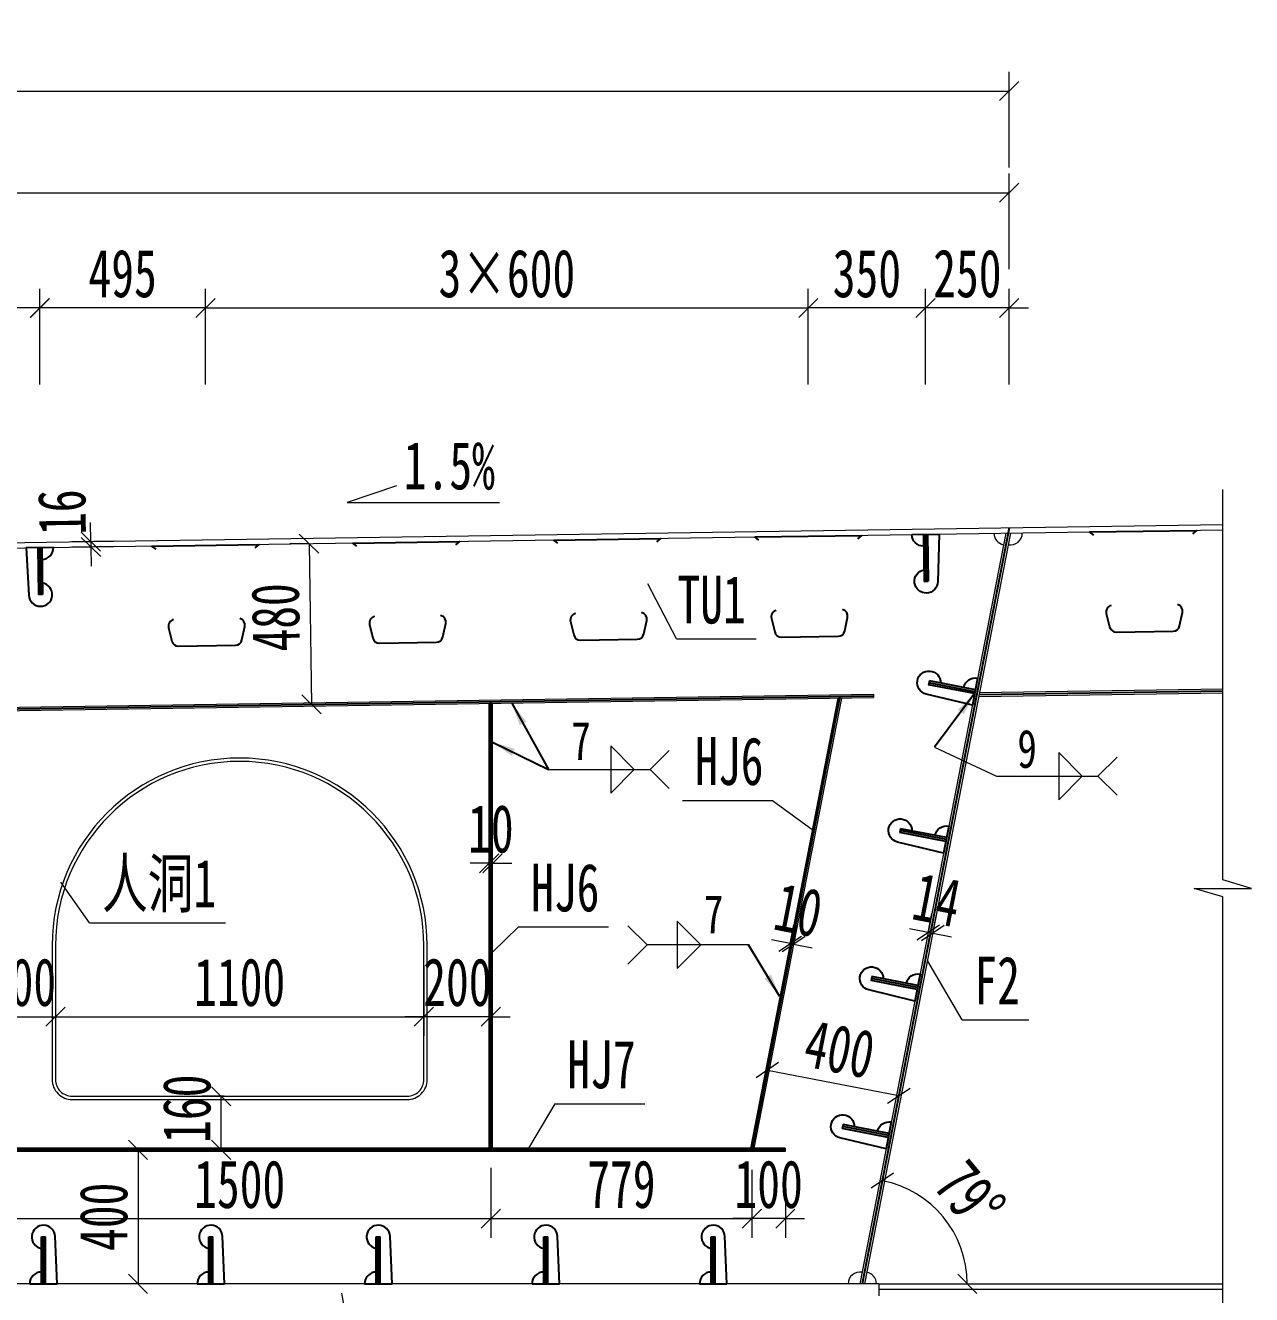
# Model space of a CAD drawing. Header units: millimetres. Extents: x -89049 to 410567, y -307459 to -100425.
# Drawn here: x 161013 to 164675, y -150716 to -146926 of the extents above; entities that cross this region are included whole.
import ezdxf
from ezdxf.enums import TextEntityAlignment as Align

# ---------------------------------------------------------------- set-up
doc = ezdxf.new("R2010")
doc.units = ezdxf.units.MM
doc.layers.get('Defpoints').update_dxf_attribs({"color": 8})
for name, color, linetype, lineweight in [('Dim', 4, 'Continuous', 15), ('文字', 7, 'Continuous', 15), ('细实线', 4, 'Continuous', 15), ('钢板粗线', 1, 'Continuous', 25), ('钢板细线', 6, 'Continuous', 15)]:
    doc.layers.add(name, color=color, linetype=linetype, lineweight=lineweight)
doc.layers.add('Text', color=4, linetype='Continuous')
doc.styles.add('111', font='', dxfattribs={"width": 0.7})
doc.styles.add('BM_Dim', font='', dxfattribs={"width": 0.85})
doc.styles.add('SMEDI', font='', dxfattribs={"width": 0.75})
doc.styles.get("Standard").update_dxf_attribs({"font": ''})
doc.styles.get('111').set_extended_font_data('仿宋_GB2312')
doc.styles.get('BM_Dim').set_extended_font_data('仿宋_GB2312')
doc.styles.get('SMEDI').set_extended_font_data('仿宋_GB2312')
doc.styles.get('Standard').set_extended_font_data('仿宋_GB2312')
doc.dimstyles.new('200', dxfattribs={"dimscale": 0, "dimtxt": 2.5, "dimasz": 1, "dimexe": 1, "dimexo": 1, "dimgap": 0.6, "dimtad": 1, "dimdec": 0, "dimdsep": 46, "dimtxsty": '111', "dimblk": 'OBLIQUE', "dimcen": 0, "dimclrd": 4, "dimclre": 4, "dimclrt": 4, "dimadec": 1, "dimazin": 2, "dimtfac": 1, "dimtdec": 0, "dimtix": 1, "dimtmove": 2, "dimatfit": 3, "dimfxl": 4, "dimfxlon": 1, "dimtolj": 1, "dimlwd": -1, "dimlwe": -1, "dimarcsym": 0})
doc.dimstyles.new('MSteel_1.0_1.0', dxfattribs={"dimtxt": 3, "dimasz": 1.2, "dimexe": 1, "dimexo": 1, "dimgap": 1, "dimtad": 3, "dimtoh": 1, "dimdec": 0, "dimzin": 0, "dimdsep": 46, "dimtxsty": 'Standard', "dimblk": 'ARCHTICK', "dimcen": 0.09, "dimclrd": 3, "dimclre": 3, "dimadec": 0, "dimazin": 0, "dimtfac": 1, "dimtdec": 4, "dimtofl": 0, "dimtmove": 0, "dimatfit": 3, "dimfxl": 1, "dimtolj": 1, "dimtzin": 0, "dimarcsym": 0})

# ---------------------------------------------------------------- blocks, each defined once
blk = doc.blocks.new('_Oblique')
at = {"color": 0, "linetype": 'ByBlock', "lineweight": -2}
blk.add_line((-0.5, -0.5), (0.5, 0.5), dxfattribs=at)
blk = doc.blocks.new('*D3516')
at = {"layer": 'Defpoints', "color": 0, "transparency": 16777216}
for p in [(163951.1, -147425.5), (153292.7, -148415.6), (163951.1, -148426.2)]:
    blk.add_point(p, dxfattribs=at)
at = {"layer": '细实线', "color": 4, "transparency": 16777216}
for p, q in [((153292.7, -147654.1), (153292.7, -147368.3)), ((163951.1, -147654.1), (163951.1, -147368.3)), ((153292.7, -147425.5), (163951.1, -147425.5))]:
    blk.add_line(p, q, dxfattribs=at)
at = {"layer": '细实线', "color": 4, "transparency": 16777216, "xscale": 57.14285714285715, "yscale": 57.14285714285715, "zscale": 57.14285714285715, "rotation": 180}
blk.add_blockref('_Oblique', (153292.7, -147425.5), dxfattribs=at)
at = {"layer": '细实线', "color": 4, "transparency": 16777216, "xscale": 57.14285714285715, "yscale": 57.14285714285715, "zscale": 57.14285714285715}
blk.add_blockref('_Oblique', (163951.1, -147425.5), dxfattribs=at)
at = {"layer": '细实线', "color": 4, "transparency": 16777216, "insert": (158621.9, -147323.2), "char_height": 142.86, "attachment_point": 5, "style": '111'}
blk.add_mtext('\\A1;10658', dxfattribs=at)
blk = doc.blocks.new('U型肋1')
at = {"layer": 'Defpoints'}
blk.add_line((-160, 0), (160, 0), dxfattribs=at)
at = {"layer": '钢板粗线', "color": 6}
for p, q in [((147.8, -9.7), (160, 0)), ((-147.8, -9.7), (-160, 0))]:
    blk.add_line(p, q, dxfattribs=at)
blk.add_lwpolyline([(-98.8, -220.5, 0.414266), (-113.8, -244.5), (-104.5, -284.5, 0.348876), (-85, -300), (85, -300, 0.348876), (104.5, -284.5), (113.8, -244.5, 0.414091), (98.8, -220.5, 0.414091)], format="xyb", dxfattribs=at)
blk = doc.blocks.new('12-140加劲 有过焊孔')
at = {"layer": 'Defpoints'}
blk.add_line((0, 0), (0, 140), dxfattribs=at)
at = {"layer": '钢板粗线', "color": 7}
for p, q in [((-6, 0), (-6, 140)), ((-6, 140), (6, 140)), ((6, 0), (6, 140)), ((41, 0), (35, 141.5)), ((-41, 0), (41, 0))]:
    blk.add_line(p, q, dxfattribs=at)
for centre, start, end in [((0, 140), 2.441, 260.1291), ((-6, 0), 90, 180)]:
    blk.add_arc(centre, 35, start, end, dxfattribs=at)
blk = doc.blocks.new('14-160加劲 有过焊孔')
at = {"layer": 'Defpoints'}
blk.add_line((38609.4, 31489.3), (38609.4, 31629.3), dxfattribs=at)
at = {"layer": '钢板粗线', "color": 7}
for p, q in [((38603.4, 31489.3), (38603.4, 31629.3)), ((38603.4, 31629.3), (38615.4, 31629.3)), ((38615.4, 31489.3), (38615.4, 31629.3)), ((38650.4, 31489.3), (38644.3, 31630.8)), ((38568.4, 31489.3), (38650.4, 31489.3))]:
    blk.add_line(p, q, dxfattribs=at)
for centre, start, end in [((38609.4, 31629.3), 2.441, 260.1291), ((38603.4, 31489.3), 90, 180)]:
    blk.add_arc(centre, 35, start, end, dxfattribs=at)
blk = doc.blocks.new('*D3533')
at = {"layer": 'Defpoints', "color": 0, "transparency": 16777216}
for p in [(163701.1, -147769.5), (163701.1, -148446), (163951.1, -148426.2)]:
    blk.add_point(p, dxfattribs=at)
at = {"layer": '细实线', "color": 4, "transparency": 16777216}
for p, q in [((163701.1, -147998.1), (163701.1, -147712.4)), ((163951.1, -147998.1), (163951.1, -147712.4)), ((163701.1, -147769.5), (163643.9, -147769.5)), ((163951.1, -147769.5), (163701.1, -147769.5)), ((163951.1, -147769.5), (164008.2, -147769.5))]:
    blk.add_line(p, q, dxfattribs=at)
at = {"layer": '细实线', "color": 4, "transparency": 16777216, "xscale": 57.14285714285715, "yscale": 57.14285714285715, "zscale": 57.14285714285715}
blk.add_blockref('_Oblique', (163701.1, -147769.5), dxfattribs=at)
at = {"layer": '细实线', "color": 4, "transparency": 16777216, "xscale": 57.14285714285715, "yscale": 57.14285714285715, "zscale": 57.14285714285715, "rotation": 180}
blk.add_blockref('_Oblique', (163951.1, -147769.5), dxfattribs=at)
at = {"layer": '细实线', "color": 4, "transparency": 16777216, "insert": (163826.1, -147667.3), "char_height": 142.86, "attachment_point": 5, "style": '111'}
blk.add_mtext('\\A1;250', dxfattribs=at)
blk = doc.blocks.new('*D3534')
at = {"layer": 'Defpoints', "color": 0, "transparency": 16777216}
for p in [(163351.1, -147769.5), (163351.1, -148451.2), (161551.2, -148478.2)]:
    blk.add_point(p, dxfattribs=at)
at = {"layer": '细实线', "color": 4, "transparency": 16777216}
for p, q in [((161551.2, -147998.1), (161551.2, -147712.4)), ((163351.1, -147998.1), (163351.1, -147712.4)), ((161551.2, -147769.5), (163351.1, -147769.5))]:
    blk.add_line(p, q, dxfattribs=at)
at = {"layer": '细实线', "color": 4, "transparency": 16777216, "xscale": 57.14285714285715, "yscale": 57.14285714285715, "zscale": 57.14285714285715, "rotation": 180}
blk.add_blockref('_Oblique', (161551.2, -147769.5), dxfattribs=at)
at = {"layer": '细实线', "color": 4, "transparency": 16777216, "xscale": 57.14285714285715, "yscale": 57.14285714285715, "zscale": 57.14285714285715}
blk.add_blockref('_Oblique', (163351.1, -147769.5), dxfattribs=at)
at = {"layer": '细实线', "color": 4, "transparency": 16777216, "insert": (162451.1, -147667.3), "char_height": 142.86, "attachment_point": 5, "style": '111'}
blk.add_mtext('\\A1;3×600', dxfattribs=at)
blk = doc.blocks.new('*D3535')
at = {"layer": 'Defpoints', "color": 0, "transparency": 16777216}
for p in [(163351.1, -147769.5), (163351.1, -148451.2), (163701.1, -148446)]:
    blk.add_point(p, dxfattribs=at)
at = {"layer": '细实线', "color": 4, "transparency": 16777216}
for p, q in [((163351.1, -147998.1), (163351.1, -147712.4)), ((163701.1, -147998.1), (163701.1, -147712.4)), ((163701.1, -147769.5), (163351.1, -147769.5))]:
    blk.add_line(p, q, dxfattribs=at)
at = {"layer": '细实线', "color": 4, "transparency": 16777216, "xscale": 57.14285714285715, "yscale": 57.14285714285715, "zscale": 57.14285714285715, "rotation": 180}
blk.add_blockref('_Oblique', (163351.1, -147769.5), dxfattribs=at)
at = {"layer": '细实线', "color": 4, "transparency": 16777216, "xscale": 57.14285714285715, "yscale": 57.14285714285715, "zscale": 57.14285714285715}
blk.add_blockref('_Oblique', (163701.1, -147769.5), dxfattribs=at)
at = {"layer": '细实线', "color": 4, "transparency": 16777216, "insert": (163526.1, -147667.3), "char_height": 142.86, "attachment_point": 5, "style": '111'}
blk.add_mtext('\\A1;350', dxfattribs=at)
blk = doc.blocks.new('*D3539')
at = {"layer": 'Defpoints', "color": 0, "transparency": 16777216}
for p in [(160903.2, -150283.7), (162403.2, -150280.7), (162403.2, -150489.2)]:
    blk.add_point(p, dxfattribs=at)
at = {"layer": '细实线', "color": 4, "transparency": 16777216}
for p, q in [((160903.2, -150340.9), (160903.2, -150546.3)), ((162403.2, -150337.9), (162403.2, -150546.3)), ((160903.2, -150489.2), (162403.2, -150489.2))]:
    blk.add_line(p, q, dxfattribs=at)
at = {"layer": '细实线', "color": 4, "transparency": 16777216, "xscale": 57.14285714285715, "yscale": 57.14285714285715, "zscale": 57.14285714285715, "rotation": 180}
blk.add_blockref('_Oblique', (160903.2, -150489.2), dxfattribs=at)
at = {"layer": '细实线', "color": 4, "transparency": 16777216, "xscale": 57.14285714285715, "yscale": 57.14285714285715, "zscale": 57.14285714285715}
blk.add_blockref('_Oblique', (162403.2, -150489.2), dxfattribs=at)
at = {"layer": '细实线', "color": 4, "transparency": 16777216, "insert": (161653.2, -150387), "char_height": 142.86, "attachment_point": 5, "style": '111'}
blk.add_mtext('\\A1;1500', dxfattribs=at)
blk = doc.blocks.new('*D3540')
at = {"layer": 'Defpoints', "color": 0, "transparency": 16777216}
for p in [(162403.2, -150280.7), (163182.5, -150286.7), (163182.5, -150489.2)]:
    blk.add_point(p, dxfattribs=at)
at = {"layer": '细实线', "color": 4, "transparency": 16777216}
for p, q in [((162403.2, -150337.9), (162403.2, -150546.3)), ((163182.5, -150343.9), (163182.5, -150546.3)), ((162403.2, -150489.2), (163182.5, -150489.2))]:
    blk.add_line(p, q, dxfattribs=at)
at = {"layer": '细实线', "color": 4, "transparency": 16777216, "xscale": 57.14285714285715, "yscale": 57.14285714285715, "zscale": 57.14285714285715, "rotation": 180}
blk.add_blockref('_Oblique', (162403.2, -150489.2), dxfattribs=at)
at = {"layer": '细实线', "color": 4, "transparency": 16777216, "xscale": 57.14285714285715, "yscale": 57.14285714285715, "zscale": 57.14285714285715}
blk.add_blockref('_Oblique', (163182.5, -150489.2), dxfattribs=at)
at = {"layer": '细实线', "color": 4, "transparency": 16777216, "insert": (162792.9, -150387), "char_height": 142.86, "attachment_point": 5, "style": '111'}
blk.add_mtext('\\A1;779', dxfattribs=at)
blk = doc.blocks.new('*D3541')
at = {"layer": 'Defpoints', "color": 0, "transparency": 16777216}
for p in [(161103.2, -149710.2), (162203.2, -149675.7), (162203.2, -149886.1)]:
    blk.add_point(p, dxfattribs=at)
at = {"layer": '细实线', "color": 4, "transparency": 16777216}
for p, q in [((162203.2, -149732.9), (162203.2, -149943.2)), ((161103.2, -149767.3), (161103.2, -149943.2)), ((161103.2, -149886.1), (162203.2, -149886.1))]:
    blk.add_line(p, q, dxfattribs=at)
at = {"layer": '细实线', "color": 4, "transparency": 16777216, "xscale": 57.14285714285715, "yscale": 57.14285714285715, "zscale": 57.14285714285715, "rotation": 180}
blk.add_blockref('_Oblique', (161103.2, -149886.1), dxfattribs=at)
at = {"layer": '细实线', "color": 4, "transparency": 16777216, "xscale": 57.14285714285715, "yscale": 57.14285714285715, "zscale": 57.14285714285715}
blk.add_blockref('_Oblique', (162203.2, -149886.1), dxfattribs=at)
at = {"layer": '细实线', "color": 4, "transparency": 16777216, "insert": (161653.2, -149783.8), "char_height": 142.86, "attachment_point": 5, "style": '111'}
blk.add_mtext('\\A1;1100', dxfattribs=at)
blk = doc.blocks.new('*D3542')
at = {"layer": 'Defpoints', "color": 0, "transparency": 16777216}
for p in [(161103.2, -149710.2), (160903.2, -149768.6), (161103.2, -149886.1)]:
    blk.add_point(p, dxfattribs=at)
at = {"layer": '细实线', "color": 4, "transparency": 16777216}
for p, q in [((161103.2, -149767.3), (161103.2, -149943.2)), ((160903.2, -149825.7), (160903.2, -149943.2)), ((160903.2, -149886.1), (160846.1, -149886.1)), ((160903.2, -149886.1), (161103.2, -149886.1)), ((161103.2, -149886.1), (161160.4, -149886.1))]:
    blk.add_line(p, q, dxfattribs=at)
at = {"layer": '细实线', "color": 4, "transparency": 16777216, "xscale": 57.14285714285715, "yscale": 57.14285714285715, "zscale": 57.14285714285715}
blk.add_blockref('_Oblique', (160903.2, -149886.1), dxfattribs=at)
at = {"layer": '细实线', "color": 4, "transparency": 16777216, "xscale": 57.14285714285715, "yscale": 57.14285714285715, "zscale": 57.14285714285715, "rotation": 180}
blk.add_blockref('_Oblique', (161103.2, -149886.1), dxfattribs=at)
at = {"layer": '细实线', "color": 4, "transparency": 16777216, "insert": (161003.2, -149783.8), "char_height": 142.86, "attachment_point": 5, "style": '111'}
blk.add_mtext('\\A1;200', dxfattribs=at)
blk = doc.blocks.new('*D3543')
at = {"layer": 'Defpoints', "color": 0, "transparency": 16777216}
for p in [(163512.2, -150683.7), (163562.2, -150683.7), (163512.2, -151116.1)]:
    blk.add_point(p, dxfattribs=at)
at = {"layer": '细实线', "color": 4, "transparency": 16777216}
for p, q in [((163512.2, -150887.5), (163512.2, -151173.2)), ((163562.2, -150887.5), (163562.2, -151173.2)), ((163512.2, -151116.1), (163455.1, -151116.1)), ((163562.2, -151116.1), (163512.2, -151116.1)), ((163562.2, -151116.1), (163619.4, -151116.1))]:
    blk.add_line(p, q, dxfattribs=at)
at = {"layer": '细实线', "color": 4, "transparency": 16777216, "xscale": 57.14285714285715, "yscale": 57.14285714285715, "zscale": 57.14285714285715}
blk.add_blockref('_Oblique', (163512.2, -151116.1), dxfattribs=at)
at = {"layer": '细实线', "color": 4, "transparency": 16777216, "xscale": 57.14285714285715, "yscale": 57.14285714285715, "zscale": 57.14285714285715, "rotation": 180}
blk.add_blockref('_Oblique', (163562.2, -151116.1), dxfattribs=at)
at = {"layer": '细实线', "color": 4, "transparency": 16777216, "insert": (163642.7, -151013.8), "char_height": 142.86, "attachment_point": 5, "style": '111'}
blk.add_mtext('\\A1;50', dxfattribs=at)
blk = doc.blocks.new('*D3544')
at = {"layer": 'Defpoints', "color": 0, "transparency": 16777216}
for p in [(161381.2, -150283.7), (161349.7, -150683.7), (161381.2, -150683.7)]:
    blk.add_point(p, dxfattribs=at)
at = {"layer": '细实线', "color": 4, "transparency": 16777216}
for p, q in [((161349.7, -150283.7), (161292.5, -150283.7)), ((161349.7, -150283.7), (161349.7, -150683.7)), ((161349.7, -150683.7), (161292.5, -150683.7))]:
    blk.add_line(p, q, dxfattribs=at)
at = {"layer": '细实线', "color": 4, "transparency": 16777216, "xscale": 57.14285714285715, "yscale": 57.14285714285715, "zscale": 57.14285714285715}
for p, rotation in [((161349.7, -150283.7), 90), ((161349.7, -150683.7), 270)]:
    blk.add_blockref('_Oblique', p, dxfattribs=dict(at, rotation=rotation))
at = {"layer": '细实线', "color": 4, "transparency": 16777216, "insert": (161247.4, -150483.7), "char_height": 142.86, "attachment_point": 5, "rotation": 90, "style": '111'}
blk.add_mtext('\\A1;400', dxfattribs=at)
blk = doc.blocks.new('*D3545')
at = {"layer": 'Defpoints', "color": 0, "transparency": 16777216}
for p in [(163703.4, -149663.8), (163717.1, -149666.4), (163722.9, -149636.8)]:
    blk.add_point(p, dxfattribs=at)
at = {"layer": '细实线', "color": 4, "transparency": 16777216}
for p, q in [((163709.1, -149634.2), (163720, -149578.1)), ((163722.9, -149636.8), (163733.8, -149580.7)), ((163709.1, -149634.2), (163653, -149623.3)), ((163709.1, -149634.2), (163722.9, -149636.8)), ((163722.9, -149636.8), (163779, -149647.7))]:
    blk.add_line(p, q, dxfattribs=at)
at = {"layer": '细实线', "color": 4, "transparency": 16777216, "xscale": 57.14285714285715, "yscale": 57.14285714285715, "zscale": 57.14285714285715}
for p, rotation in [((163709.1, -149634.2), 349.0000000000151), ((163722.9, -149636.8), 169.000000000015)]:
    blk.add_blockref('_Oblique', p, dxfattribs=dict(at, rotation=rotation))
at = {"layer": '细实线', "color": 4, "transparency": 16777216, "insert": (163735.2, -149536.6), "char_height": 142.86, "attachment_point": 5, "rotation": 349, "style": '111'}
blk.add_mtext('\\A1;14', dxfattribs=at)
blk = doc.blocks.new('*D3546')
at = {"layer": 'Defpoints', "color": 0, "transparency": 16777216}
for p in [(163182.5, -150286.6), (163282.6, -150286.7), (163182.5, -150489.2)]:
    blk.add_point(p, dxfattribs=at)
at = {"layer": '细实线', "color": 4, "transparency": 16777216}
for p, q in [((163182.5, -150343.7), (163182.5, -150546.3)), ((163282.6, -150343.9), (163282.6, -150546.3)), ((163182.5, -150489.2), (163125.4, -150489.2)), ((163282.6, -150489.2), (163182.5, -150489.2)), ((163282.6, -150489.2), (163339.8, -150489.2))]:
    blk.add_line(p, q, dxfattribs=at)
at = {"layer": '细实线', "color": 4, "transparency": 16777216, "xscale": 57.14285714285715, "yscale": 57.14285714285715, "zscale": 57.14285714285715}
blk.add_blockref('_Oblique', (163182.5, -150489.2), dxfattribs=at)
at = {"layer": '细实线', "color": 4, "transparency": 16777216, "xscale": 57.14285714285715, "yscale": 57.14285714285715, "zscale": 57.14285714285715, "rotation": 180}
blk.add_blockref('_Oblique', (163282.6, -150489.2), dxfattribs=at)
at = {"layer": '细实线', "color": 4, "transparency": 16777216, "insert": (163232.6, -150387), "char_height": 142.86, "attachment_point": 5, "style": '111'}
blk.add_mtext('\\A1;100', dxfattribs=at)
blk = doc.blocks.new('*D3547')
at = {"layer": 'Defpoints', "color": 0, "transparency": 16777216}
for p in [(162408.2, -149427.9), (162398.2, -149482.7), (162408.2, -149482.7)]:
    blk.add_point(p, dxfattribs=at)
at = {"layer": '细实线', "color": 4, "transparency": 16777216}
for p, q in [((162398.2, -149427.9), (162398.2, -149370.8)), ((162408.2, -149427.9), (162408.2, -149370.8)), ((162398.2, -149427.9), (162341.1, -149427.9)), ((162398.2, -149427.9), (162408.2, -149427.9)), ((162408.2, -149427.9), (162465.4, -149427.9))]:
    blk.add_line(p, q, dxfattribs=at)
at = {"layer": '细实线', "color": 4, "transparency": 16777216, "xscale": 57.14285714285715, "yscale": 57.14285714285715, "zscale": 57.14285714285715}
blk.add_blockref('_Oblique', (162398.2, -149427.9), dxfattribs=at)
at = {"layer": '细实线', "color": 4, "transparency": 16777216, "xscale": 57.14285714285715, "yscale": 57.14285714285715, "zscale": 57.14285714285715, "rotation": 180}
blk.add_blockref('_Oblique', (162408.2, -149427.9), dxfattribs=at)
at = {"layer": '细实线', "color": 4, "transparency": 16777216, "insert": (162403.2, -149325.7), "char_height": 142.86, "attachment_point": 5, "style": '111'}
blk.add_mtext('\\A1;10', dxfattribs=at)
blk = doc.blocks.new('*D3548')
at = {"layer": 'Defpoints', "color": 0, "transparency": 16777216}
for p in [(163307, -149669.7), (163291.8, -149695.2), (163301.6, -149697.1)]:
    blk.add_point(p, dxfattribs=at)
at = {"layer": '细实线', "color": 4, "transparency": 16777216}
for p, q in [((163297.1, -149667.8), (163308, -149611.7)), ((163307, -149669.7), (163317.9, -149613.6)), ((163297.1, -149667.8), (163241, -149656.9)), ((163297.1, -149667.8), (163307, -149669.7)), ((163307, -149669.7), (163363, -149680.6))]:
    blk.add_line(p, q, dxfattribs=at)
at = {"layer": '细实线', "color": 4, "transparency": 16777216, "xscale": 57.14285714285715, "yscale": 57.14285714285715, "zscale": 57.14285714285715}
for p, rotation in [((163297.1, -149667.8), 349.0000000000052), ((163307, -149669.7), 169.0000000000052)]:
    blk.add_blockref('_Oblique', p, dxfattribs=dict(at, rotation=rotation))
at = {"layer": '细实线', "color": 4, "transparency": 16777216, "insert": (163321.6, -149568.4), "char_height": 142.86, "attachment_point": 5, "rotation": 349, "style": '111'}
blk.add_mtext('\\A1;10', dxfattribs=at)
blk = doc.blocks.new('*D3550')
at = {"layer": 'Defpoints', "color": 0, "transparency": 16777216}
for p in [(162203.2, -149710.2), (162403.2, -149768.6), (162203.2, -149886.1)]:
    blk.add_point(p, dxfattribs=at)
at = {"layer": '细实线', "color": 4, "transparency": 16777216}
for p, q in [((162203.2, -149767.3), (162203.2, -149943.2)), ((162403.2, -149825.7), (162403.2, -149943.2)), ((162203.2, -149886.1), (162146.1, -149886.1)), ((162403.2, -149886.1), (162203.2, -149886.1)), ((162403.2, -149886.1), (162460.4, -149886.1))]:
    blk.add_line(p, q, dxfattribs=at)
at = {"layer": '细实线', "color": 4, "transparency": 16777216, "xscale": 57.14285714285715, "yscale": 57.14285714285715, "zscale": 57.14285714285715}
blk.add_blockref('_Oblique', (162203.2, -149886.1), dxfattribs=at)
at = {"layer": '细实线', "color": 4, "transparency": 16777216, "xscale": 57.14285714285715, "yscale": 57.14285714285715, "zscale": 57.14285714285715, "rotation": 180}
blk.add_blockref('_Oblique', (162403.2, -149886.1), dxfattribs=at)
at = {"layer": '细实线', "color": 4, "transparency": 16777216, "insert": (162303.2, -149783.8), "char_height": 142.86, "attachment_point": 5, "style": '111'}
blk.add_mtext('\\A1;200', dxfattribs=at)
blk = doc.blocks.new('角焊缝2')
at = {"layer": 'Dim'}
blk.add_line((-3138.009, 370.223), (-3132.704, 370.223), dxfattribs=at)
blk.add_lwpolyline([(-3134.754, 371.455), (-3134.754, 368.992), (-3133.523, 370.223)], close=True, dxfattribs=at)
blk.add_lwpolyline([(-3131.704, 369.223), (-3132.704, 370.223), (-3131.704, 371.223)], dxfattribs=at)
blk = doc.blocks.new('_ArchTick')
at = {"color": 0, "linetype": 'ByBlock', "const_width": 0.15}
blk.add_lwpolyline([(-0.5, -0.5), (0.5, 0.5)], dxfattribs=at)
blk = doc.blocks.new('角焊缝1')
at = {"layer": 'Dim'}
blk.add_line((-3101.175, 370.223), (-3106.48, 370.223), dxfattribs=at)
blk.add_lwpolyline([(-3104.907, 371.455), (-3104.907, 368.992), (-3103.675, 370.223)], close=True, dxfattribs=at)
blk.add_lwpolyline([(-3107.48, 369.223), (-3106.48, 370.223), (-3107.48, 371.223)], dxfattribs=at)
blk = doc.blocks.new('*D3551')
at = {"layer": 'Defpoints', "color": 0, "transparency": 16777216}
for p in [(161877.3, -148473.3), (161867.5, -148953.5), (161884.5, -148953.3)]:
    blk.add_point(p, dxfattribs=at)
at = {"layer": '细实线', "color": 4, "transparency": 16777216}
for p, q in [((161860.3, -148473.6), (161803.1, -148474.4)), ((161860.3, -148473.6), (161867.5, -148953.5)), ((161867.5, -148953.5), (161810.3, -148954.4))]:
    blk.add_line(p, q, dxfattribs=at)
at = {"layer": '细实线', "color": 4, "transparency": 16777216, "xscale": 57.14285714285715, "yscale": 57.14285714285715, "zscale": 57.14285714285715}
for p, rotation in [((161860.3, -148473.6), 90.85937224365449), ((161867.5, -148953.5), 270.8593722436545)]:
    blk.add_blockref('_Oblique', p, dxfattribs=dict(at, rotation=rotation))
at = {"layer": '细实线', "color": 4, "transparency": 16777216, "insert": (161760.9, -148693.9), "char_height": 142.86, "attachment_point": 5, "rotation": 90.8594, "style": '111'}
blk.add_mtext('\\A1;480', dxfattribs=at)
blk = doc.blocks.new('*D3552')
at = {"layer": 'Defpoints', "color": 0, "transparency": 16777216}
for p in [(163254.5, -149913.3), (163647.2, -149989.6), (163621.5, -150121.9)]:
    blk.add_point(p, dxfattribs=at)
at = {"layer": '细实线', "color": 4, "transparency": 16777216}
for p, q in [((163243.6, -149969.4), (163217.9, -150101.7)), ((163228.8, -150045.6), (163621.5, -150121.9)), ((163636.3, -150045.7), (163610.6, -150178))]:
    blk.add_line(p, q, dxfattribs=at)
at = {"layer": '细实线', "color": 4, "transparency": 16777216, "xscale": 57.14285714285715, "yscale": 57.14285714285715, "zscale": 57.14285714285715}
for p, rotation in [((163228.8, -150045.6), 169.000000000007), ((163621.5, -150121.9), 349.000000000007)]:
    blk.add_blockref('_Oblique', p, dxfattribs=dict(at, rotation=rotation))
at = {"layer": '细实线', "color": 4, "transparency": 16777216, "insert": (163444.6, -149983.4), "char_height": 142.86, "attachment_point": 5, "rotation": 349, "style": '111'}
blk.add_mtext('\\A1;400', dxfattribs=at)
blk = doc.blocks.new('*D3553')
at = {"layer": 'Defpoints', "color": 0, "transparency": 16777216}
for p in [(163067.2, -150683.7), (163512.2, -150683.7), (163067.2, -151116.1)]:
    blk.add_point(p, dxfattribs=at)
at = {"layer": '细实线', "color": 4, "transparency": 16777216}
for p, q in [((163067.2, -150887.5), (163067.2, -151173.2)), ((163512.2, -150887.5), (163512.2, -151173.2)), ((163512.2, -151116.1), (163067.2, -151116.1))]:
    blk.add_line(p, q, dxfattribs=at)
at = {"layer": '细实线', "color": 4, "transparency": 16777216, "xscale": 57.14285714285715, "yscale": 57.14285714285715, "zscale": 57.14285714285715, "rotation": 180}
blk.add_blockref('_Oblique', (163067.2, -151116.1), dxfattribs=at)
at = {"layer": '细实线', "color": 4, "transparency": 16777216, "xscale": 57.14285714285715, "yscale": 57.14285714285715, "zscale": 57.14285714285715}
blk.add_blockref('_Oblique', (163512.2, -151116.1), dxfattribs=at)
at = {"layer": '细实线', "color": 4, "transparency": 16777216, "insert": (163289.7, -151015.4), "char_height": 142.86, "attachment_point": 5, "style": '111'}
blk.add_mtext('\\A1;445', dxfattribs=at)
blk = doc.blocks.new('*D3554')
at = {"layer": 'Defpoints', "color": 0, "transparency": 16777216}
for p in [(160067.2, -150683.7), (163067.2, -150683.7), (160067.2, -151116.1)]:
    blk.add_point(p, dxfattribs=at)
at = {"layer": '细实线', "color": 4, "transparency": 16777216}
for p, q in [((160067.2, -150887.5), (160067.2, -151173.2)), ((163067.2, -150887.5), (163067.2, -151173.2)), ((163067.2, -151116.1), (160067.2, -151116.1))]:
    blk.add_line(p, q, dxfattribs=at)
at = {"layer": '细实线', "color": 4, "transparency": 16777216, "xscale": 57.14285714285715, "yscale": 57.14285714285715, "zscale": 57.14285714285715, "rotation": 180}
blk.add_blockref('_Oblique', (160067.2, -151116.1), dxfattribs=at)
at = {"layer": '细实线', "color": 4, "transparency": 16777216, "xscale": 57.14285714285715, "yscale": 57.14285714285715, "zscale": 57.14285714285715}
blk.add_blockref('_Oblique', (163067.2, -151116.1), dxfattribs=at)
at = {"layer": '细实线', "color": 4, "transparency": 16777216, "insert": (161567.2, -151013.8), "char_height": 142.86, "attachment_point": 5, "style": '111'}
blk.add_mtext('\\A1;6×500', dxfattribs=at)
blk = doc.blocks.new('*D3555')
at = {"layer": 'Defpoints', "color": 0, "transparency": 16777216}
for p in [(161056.2, -147769.5), (161056.2, -148485.6), (161551.2, -148478.2)]:
    blk.add_point(p, dxfattribs=at)
at = {"layer": '细实线', "color": 4, "transparency": 16777216}
for p, q in [((161056.2, -147998.1), (161056.2, -147712.4)), ((161551.2, -147998.1), (161551.2, -147712.4)), ((161551.2, -147769.5), (161056.2, -147769.5))]:
    blk.add_line(p, q, dxfattribs=at)
at = {"layer": '细实线', "color": 4, "transparency": 16777216, "xscale": 57.14285714285715, "yscale": 57.14285714285715, "zscale": 57.14285714285715, "rotation": 180}
blk.add_blockref('_Oblique', (161056.2, -147769.5), dxfattribs=at)
at = {"layer": '细实线', "color": 4, "transparency": 16777216, "xscale": 57.14285714285715, "yscale": 57.14285714285715, "zscale": 57.14285714285715}
blk.add_blockref('_Oblique', (161551.2, -147769.5), dxfattribs=at)
at = {"layer": '细实线', "color": 4, "transparency": 16777216, "insert": (161303.7, -147667.3), "char_height": 142.86, "attachment_point": 5, "style": '111'}
blk.add_mtext('\\A1;495', dxfattribs=at)
blk = doc.blocks.new('*D3556')
at = {"layer": 'Defpoints', "color": 0, "transparency": 16777216}
for p in [(160606.2, -147769.5), (160606.2, -148492.3), (161056.7, -148478.2)]:
    blk.add_point(p, dxfattribs=at)
at = {"layer": '细实线', "color": 4, "transparency": 16777216}
for p, q in [((160606.2, -147998.1), (160606.2, -147712.4)), ((161056.7, -147998.1), (161056.7, -147712.4)), ((161056.7, -147769.5), (160606.2, -147769.5))]:
    blk.add_line(p, q, dxfattribs=at)
at = {"layer": '细实线', "color": 4, "transparency": 16777216, "xscale": 57.14285714285715, "yscale": 57.14285714285715, "zscale": 57.14285714285715, "rotation": 180}
blk.add_blockref('_Oblique', (160606.2, -147769.5), dxfattribs=at)
at = {"layer": '细实线', "color": 4, "transparency": 16777216, "xscale": 57.14285714285715, "yscale": 57.14285714285715, "zscale": 57.14285714285715}
blk.add_blockref('_Oblique', (161056.7, -147769.5), dxfattribs=at)
at = {"layer": '细实线', "color": 4, "transparency": 16777216, "insert": (160831.5, -147667.3), "char_height": 142.86, "attachment_point": 5, "style": '111'}
blk.add_mtext('\\A1;450', dxfattribs=at)
blk = doc.blocks.new('*D3558')
at = {"layer": 'Defpoints', "color": 0, "transparency": 16777216}
for p in [(161209.2, -148483.3), (161340.3, -148465.4), (161340.6, -148481.4)]:
    blk.add_point(p, dxfattribs=at)
at = {"layer": '细实线', "color": 4, "transparency": 16777216}
for p, q in [((161209, -148467.3), (161208.1, -148410.2)), ((161283.2, -148466.2), (161151.9, -148468.2)), ((161283.4, -148482.2), (161152.1, -148484.2)), ((161209, -148467.3), (161209.2, -148483.3)), ((161209.2, -148483.3), (161210.1, -148540.5))]:
    blk.add_line(p, q, dxfattribs=at)
at = {"layer": '细实线', "color": 4, "transparency": 16777216, "xscale": 57.14285714285715, "yscale": 57.14285714285715, "zscale": 57.14285714285715}
for p, rotation in [((161209, -148467.3), 270.8593722436541), ((161209.2, -148483.3), 90.85937224365405)]:
    blk.add_blockref('_Oblique', p, dxfattribs=dict(at, rotation=rotation))
at = {"layer": '细实线', "color": 4, "transparency": 16777216, "insert": (161122.9, -148379.9), "char_height": 142.86, "attachment_point": 5, "rotation": 90.8594, "style": '111'}
blk.add_mtext('\\A1;16', dxfattribs=at)
blk = doc.blocks.new('*D3569')
at = {"layer": 'Defpoints', "color": 0, "transparency": 16777216}
for p in [(161597.9, -150123.7), (161663.9, -150123.7), (161663.9, -150283.7)]:
    blk.add_point(p, dxfattribs=at)
at = {"layer": '细实线', "color": 4, "transparency": 16777216}
for p, q in [((161606.8, -150123.7), (161540.7, -150123.7)), ((161597.9, -150283.7), (161597.9, -150123.7)), ((161606.8, -150283.7), (161540.7, -150283.7))]:
    blk.add_line(p, q, dxfattribs=at)
at = {"layer": '细实线', "color": 4, "transparency": 16777216, "xscale": 57.14285714285715, "yscale": 57.14285714285715, "zscale": 57.14285714285715}
for p, rotation in [((161597.9, -150123.7), 90), ((161597.9, -150283.7), 270)]:
    blk.add_blockref('_Oblique', p, dxfattribs=dict(at, rotation=rotation))
at = {"layer": '细实线', "color": 4, "transparency": 16777216, "insert": (161495.6, -150160.9), "char_height": 142.86, "attachment_point": 5, "rotation": 90, "style": '111'}
blk.add_mtext('\\A1;160', dxfattribs=at)
blk = doc.blocks.new('*D3570')
at = {"layer": 'Defpoints', "color": 0, "transparency": 16777216}
for p in [(163951.1, -148426.2), (163793.3, -150544.6), (163512.2, -150683.7), (163562.2, -150683.7), (164589.1, -150683.7)]:
    blk.add_point(p, dxfattribs=at)
at = {"layer": '细实线', "color": 4, "transparency": 16777216}
blk.add_arc((163512.2, -150683.7), 313.6, 0, 79, dxfattribs=at)
at = {"layer": '细实线', "color": 4, "transparency": 16777216, "xscale": 57.14285714285715, "yscale": 57.14285714285715, "zscale": 57.14285714285715}
for p, rotation in [((163572.1, -150375.9), 168.9999999999886), ((163825.8, -150683.7), 270)]:
    blk.add_blockref('_Oblique', p, dxfattribs=dict(at, rotation=rotation))
at = {"layer": '细实线', "color": 4, "transparency": 16777216, "insert": (163833.1, -150419.2), "char_height": 142.86, "attachment_point": 5, "rotation": 309.5, "style": '111'}
blk.add_mtext('\\A1;79%%d', dxfattribs=at)
blk = doc.blocks.new('*D3584')
at = {"layer": 'Defpoints', "color": 0, "transparency": 16777216}
for p in [(153308.4, -148452), (155205.4, -150655.9), (155323.7, -150683.7), (155364.1, -150683.7), (162437, -150683.7)]:
    blk.add_point(p, dxfattribs=at)
at = {"layer": '细实线', "color": 4, "transparency": 16777216}
blk.add_line((155266.5, -150683.7), (155145.8, -150683.7), dxfattribs=at)
blk.add_arc((155364.1, -150683.7), 161.2, 132.6489, 180, dxfattribs=at)
at = {"layer": '细实线', "color": 4, "transparency": 16777216, "xscale": 57.14285714285715, "yscale": 57.14285714285715, "zscale": 57.14285714285715}
for p, rotation in [((155254.9, -150565.2), 42.64891912976078), ((155203, -150683.7), 270)]:
    blk.add_blockref('_Oblique', p, dxfattribs=dict(at, rotation=rotation))
at = {"layer": '细实线', "color": 4, "transparency": 16777216, "insert": (155065.4, -150585.8), "char_height": 142.857, "attachment_point": 5, "rotation": 71.8543, "style": '111'}
blk.add_mtext('\\A1;47.4%%d', dxfattribs=at)
blk = doc.blocks.new('*D3587')
at = {"layer": 'Defpoints', "color": 0, "transparency": 16777216}
for p in [(163951.1, -147121.8), (163951.1, -148122.6), (150968.3, -148409.3)]:
    blk.add_point(p, dxfattribs=at)
at = {"layer": '细实线', "color": 4, "transparency": 16777216}
for p, q in [((150968.3, -147350.4), (150968.3, -147064.7)), ((163951.1, -147350.4), (163951.1, -147064.7)), ((150968.3, -147121.8), (163951.1, -147121.8))]:
    blk.add_line(p, q, dxfattribs=at)
at = {"layer": '细实线', "color": 4, "transparency": 16777216, "xscale": 57.14285714285715, "yscale": 57.14285714285715, "zscale": 57.14285714285715, "rotation": 180}
blk.add_blockref('_Oblique', (150968.3, -147121.8), dxfattribs=at)
at = {"layer": '细实线', "color": 4, "transparency": 16777216, "xscale": 57.14285714285715, "yscale": 57.14285714285715, "zscale": 57.14285714285715}
blk.add_blockref('_Oblique', (163951.1, -147121.8), dxfattribs=at)
at = {"layer": '细实线', "color": 4, "transparency": 16777216, "insert": (157459.7, -147019.6), "char_height": 142.86, "attachment_point": 5, "style": '111'}
blk.add_mtext('\\A1;12983', dxfattribs=at)

msp = doc.modelspace()

# ---------------------------------------------------------------- linework, layer by layer
at = {"layer": 'Defpoints'}
for p, q in [((163951.1, -148426.2), (163512.2, -150683.7)), ((163861.5, -148923.6), (164589.1, -148912.7))]:
    msp.add_line(p, q, dxfattribs=at)
at = {"layer": 'Defpoints', "color": 8}
for p, q in [((159900.8, -148983), (163546, -148928.3)), ((162403.2, -150278.7), (162403.2, -148945.5)), ((163445.7, -148929.9), (163182.5, -150283.7)), ((163282.5, -150283.7), (159900.8, -150283.7))]:
    msp.add_line(p, q, dxfattribs=at)
at = {"layer": 'Dim', "color": 8}
msp.add_line((163728.2, -149080.9), (163913, -149167.9), dxfattribs=at)
at = {"layer": '细实线'}
for p, q in [((162121.9, -148301), (161974.6, -148350.8)), ((161974.6, -148350.8), (162429.3, -148350.8)), ((162957.3, -148757.6), (162871.9, -148593)), ((162957.3, -148757.6), (163195.2, -148757.6)), ((162975.7, -149240), (163244.4, -149240)), ((163244.4, -149240), (163365.6, -149329.5)), ((161204.8, -149605.3), (161118.7, -149484.3)), ((161204.8, -149605.3), (161611.3, -149605.3)), ((162485.9, -149617.6), (162408.2, -149693.4)), ((162485.9, -149617.6), (162754.6, -149617.6)), ((163810.2, -149895.2), (163707.6, -149720.2)), ((163810.2, -149895.2), (164009.8, -149895.2)), ((162593.9, -150145.8), (162516.1, -150278.7)), ((162593.9, -150145.8), (162862.6, -150145.8)), ((161999.5, -150933.3), (161957.9, -150711.7))]:
    msp.add_line(p, q, dxfattribs=at)
at = {"layer": '细实线', "color": 4}
msp.add_lwpolyline([(164589.1, -150821.4), (164589.1, -149528.6), (164503.4, -149502.9), (164674.9, -149502.9), (164589.1, -149477.2), (164589.1, -149442.9), (164589.1, -148311.7)], dxfattribs=at)
at = {"layer": '钢板细线'}
for p, q in [((163940.8, -148442.4), (163505.1, -150683.7)), ((163955.1, -148442.2), (163519.4, -150683.7)), ((163862.7, -148917.6), (164589.1, -148906.7)), ((159900.7, -148978), (163545.9, -148923.3)), ((159900.9, -148988), (163546, -148933.3)), ((162398.2, -150278.7), (162398.2, -148950.6)), ((162408.2, -150278.7), (162408.2, -148950.4)), ((163439.6, -148934.9), (163178.4, -150278.7)), ((163449.8, -148934.8), (163188.6, -150278.7)), ((163545.9, -148923.3), (163546, -148933.3)), ((163860.3, -148929.6), (164589.1, -148918.7)), ((163282.5, -150278.7), (159900.8, -150278.7)), ((163282.5, -150278.7), (163282.5, -150288.7)), ((163282.5, -150288.7), (159900.8, -150288.7)), ((163562.2, -150683.7), (155323.7, -150683.7)), ((163562.2, -150683.7), (163562.2, -150719.7)), ((163562.2, -150683.7), (164589.1, -150683.7)), ((163562.2, -150699.7), (164589.1, -150699.7))]:
    msp.add_line(p, q, dxfattribs=at)
at = {"layer": '钢板细线', "elevation": 0}
for points in [[(150968.3, -148401.3), (159751.1, -148489.2), (164589.1, -148416.6)], [(150968.3, -148417.3), (159751.1, -148505.2), (164589.1, -148432.6)]]:
    msp.add_lwpolyline(points, dxfattribs=at)
at = {"layer": '钢板细线'}
for points in [[(162213.2, -149673.7, 1), (161093.2, -149673.7), (161093.2, -150073.7, 0.414214), (161153.2, -150133.7), (162153.2, -150133.7, 0.414214), (162213.2, -150073.7)], [(162203.2, -149673.7, 1), (161103.2, -149673.7), (161103.2, -150073.7, 0.414214), (161153.2, -150123.7), (162153.2, -150123.7, 0.414214), (162203.2, -150073.7)]]:
    msp.add_lwpolyline(points, format="xyb", close=True, dxfattribs=at)
for centre, start, end in [((163940.8, -148442.4), 180.8623, 259), ((163955.1, -148442.2), 259, 0.8594), ((163505.1, -150683.7), 79, 180), ((163519.4, -150683.7), 0, 79)]:
    msp.add_arc(centre, 35, start, end, dxfattribs=at)

# ---------------------------------------------------------------- block references
at = {"layer": '细实线', "rotation": 180.9806856942542}
msp.add_blockref('12-140加劲 有过焊孔', (161056.2, -148485.6), dxfattribs=at)
at = {"layer": '细实线', "color": 8, "xscale": 57.1428571428572, "yscale": 57.1428571428572, "zscale": 57.1428571428572, "rotation": 359.9999999999999}
for name, p in [('角焊缝2', (341890.1, -170303.5)), ('角焊缝2', (343227.8, -170323.5)), ('角焊缝1', (340382.9, -170827.2))]:
    msp.add_blockref(name, p, dxfattribs=at)
at = {"layer": '钢板细线'}
for name, p, rotation in [('U型肋1', (162751.1, -148460.2), 0.8593722436390038), ('U型肋1', (163351.1, -148451.2), 0.8593722436390038), ('U型肋1', (164351, -148436.2), 0.8593722436390038), ('U型肋1', (161551.2, -148478.2), 0.8593722436390038), ('U型肋1', (162151.1, -148469.2), 0.8593722436390038), ('12-140加劲 有过焊孔', (161067.2, -150683.7), 359.9999999999935), ('12-140加劲 有过焊孔', (161567.2, -150683.7), 359.9999999999935), ('12-140加劲 有过焊孔', (162067.2, -150683.7), 359.9999999999935), ('12-140加劲 有过焊孔', (162567.2, -150683.7), 359.9999999999935), ('12-140加劲 有过焊孔', (163067.2, -150683.7), 359.9999999999935)]:
    msp.add_blockref(name, p, dxfattribs=dict(at, rotation=rotation))
at = {"layer": '钢板细线', "xscale": -1}
for name, p, rotation in [('12-140加劲 有过焊孔', (163701.1, -148446), 180.8593722436303), ('14-160加劲 有过焊孔', (202126.6, -117023.9), 78.99999999987999), ('14-160加劲 有过焊孔', (202040.7, -117465.6), 78.99999999987999), ('14-160加劲 有过焊孔', (201954.9, -117907.4), 78.99999999987999), ('14-160加劲 有过焊孔', (201869, -118349.1), 78.99999999987999)]:
    msp.add_blockref(name, p, dxfattribs=dict(at, rotation=rotation))

# ---------------------------------------------------------------- texts
at = {"layer": 'Text', "style": 'SMEDI', "width": 0.75}
for s, p in [('7', (162643.4, -149062.4)), ('9', (163975.3, -149085.8)), ('7', (163039.3, -149579.6))]:
    msp.add_text(s, height=114.3, dxfattribs=at).set_placement(p, align=Align.MIDDLE_LEFT)
at = {"layer": '文字', "style": 'BM_Dim', "width": 0.7}
for s, p in [('1.5%', (162279.3, -148354.3)), ('TU1', (163062.2, -148754.6)), ('HJ6', (163115.2, -149237)), ('人洞1', (161412.9, -149602.2)), ('HJ6', (162625.4, -149614.5)), ('F2', (163915.1, -149892.1)), ('HJ7', (162733.4, -150142.7))]:
    msp.add_text(s, height=142.86, dxfattribs=at).set_placement(p, align=Align.BOTTOM_CENTER)

# ---------------------------------------------------------------- dimensions: what is measured, and where the dimension line sits
at = {"layer": '细实线'}
for base, p1, p2, override, picture, middle in [((163951.1, -147121.8), (150968.3, -148409.3), (163951.1, -148122.6), {"dimscale": 57.142857, "dimtxsty": '111', "dimblk": 'Oblique'}, '*D3587', (157459.7, -147019.6)), ((163951.1, -147425.5), (153292.7, -148415.6), (163951.1, -148426.2), {"dimscale": 57.142857, "dimtxsty": '111', "dimblk": 'Oblique'}, '*D3516', (158621.9, -147323.2)), ((160606.2408, -147769.5439), (161056.6969, -148478.213), (160606.2408, -148492.305), {"dimscale": 57.142857, "dimtxsty": '111', "dimblk": 'Oblique'}, '*D3556', (160831.4689, -147667.3045)), ((161056.2, -147769.5), (161551.2, -148478.2), (161056.2, -148485.6), {"dimscale": 57.142857, "dimblk": 'Oblique'}, '*D3555', (161303.7, -147667.3)), ((163351.1, -147769.5), (163701.1, -148446), (163351.1, -148451.2), {"dimscale": 57.142857, "dimblk": 'Oblique'}, '*D3535', (163526.1, -147667.3)), ((163701.1, -147769.5), (163951.1, -148426.2), (163701.1, -148446), {"dimscale": 57.142857, "dimblk": 'Oblique'}, '*D3533', (163826.1, -147667.3)), ((162408.2, -149427.9), (162398.2, -149482.7), (162408.2, -149482.7), {"dimscale": 57.142857, "dimblk": 'Oblique'}, '*D3547', (162403.2, -149325.7)), ((161103.2, -149886.1), (160903.2, -149768.6), (161103.2, -149710.2), {"dimscale": 57.142857, "dimblk": 'Oblique'}, '*D3542', (161003.2, -149783.8)), ((162203.2, -149886.1), (161103.2, -149710.2), (162203.2, -149675.7), {"dimscale": 57.142857, "dimblk": 'Oblique'}, '*D3541', (161653.2, -149783.8)), ((162403.2, -150489.2), (160903.2, -150283.7), (162403.2, -150280.7), {"dimscale": 57.142857, "dimblk": 'Oblique'}, '*D3539', (161653.2, -150387)), ((163182.5, -150489.2), (162403.2, -150280.7), (163182.5, -150286.7), {"dimscale": 57.142857, "dimblk": 'Oblique'}, '*D3540', (162792.9, -150387)), ((163182.5, -150489.2), (163282.6, -150286.7), (163182.5, -150286.6), {"dimscale": 57.142857, "dimblk": 'Oblique'}, '*D3546', (163232.6, -150387)), ((163067.2, -151116.1), (163512.2, -150683.7), (163067.2, -150683.7), {"dimscale": 57.142857, "dimblk": 'Oblique'}, '*D3553', (163289.7, -151015.4))]:
    dim = msp.add_linear_dim(base=base, p1=p1, p2=p2, dimstyle='200', override=override, dxfattribs=at)
    dim.commit()
    dim.dimension.update_dxf_attribs({"geometry": picture, "text_midpoint": middle})
for base, p1, p2, text, picture, middle in [((163351.1, -147769.5), (161551.2, -148478.2), (163351.1, -148451.2), '3×600', '*D3534', (162451.1, -147667.3)), ((160067.2, -151116.1), (163067.2, -150683.7), (160067.2, -150683.7), '6×500', '*D3554', (161567.2, -151013.8))]:
    dim = msp.add_linear_dim(base=base, p1=p1, p2=p2, text=text, dimstyle='200', override={"dimscale": 57.142857, "dimtxsty": '111', "dimblk": 'Oblique'}, dxfattribs=at)
    dim.commit()
    dim.dimension.update_dxf_attribs({"geometry": picture, "text_midpoint": middle})
for base, p1, p2, angle, picture, middle, dimtype in [((161209.2, -148483.3), (161340.3, -148465.4), (161340.6, -148481.4), 270.8594, '*D3558', (161122.9, -148379.9), 161), ((161867.5, -148953.5), (161877.3, -148473.3), (161884.5, -148953.3), 270.8594, '*D3551', (161760.9, -148693.9), 161), ((161597.9, -150123.7), (161663.9, -150283.7), (161663.9, -150123.7), 90, '*D3569', (161495.6, -150160.9), 160)]:
    dim = msp.add_linear_dim(base=base, p1=p1, p2=p2, angle=angle, dimstyle='200', override={"dimscale": 57.142857, "dimblk": 'Oblique'}, dxfattribs=at)
    dim.commit()
    dim.dimension.update_dxf_attribs({"geometry": picture, "text_midpoint": middle, "dimtype": dimtype})
dim = msp.add_angular_dim_2l(base=(155205.4, -150655.9), line1=((153308.4, -148452), (155364.1, -150683.7)), line2=((162437, -150683.7), (155323.7, -150683.7)), dimstyle='200', override={"dimscale": 57.142857, "dimblk": 'Oblique'}, dxfattribs=at)
dim.commit()
dim.dimension.update_dxf_attribs({"geometry": '*D3584', "text_midpoint": (155065.4, -150585.8), "dimtype": 162})
dim = msp.add_angular_dim_2l(base=(163793.3, -150544.6), line1=((163951.1, -148426.2), (163512.2, -150683.7)), line2=((163562.2, -150683.7), (164589.1, -150683.7)), dimstyle='200', override={"dimscale": 57.142857, "dimblk": 'Oblique'}, dxfattribs=at)
dim.commit()
dim.dimension.update_dxf_attribs({"geometry": '*D3570', "text_midpoint": (163833.1, -150419.2)})
for p1, p2, distance, picture, middle in [((163703.4, -149663.8), (163717.1, -149666.4), 30.2, '*D3545', (163735.2, -149536.6)), ((163291.8, -149695.2), (163301.6, -149697.1), 27.9, '*D3548', (163321.6, -149568.4)), ((163254.5, -149913.3), (163647.2, -149989.6), -134.8, '*D3552', (163444.6, -149983.4))]:
    dim = msp.add_aligned_dim(p1=p1, p2=p2, distance=distance, dimstyle='200', override={"dimscale": 57.142857, "dimblk": 'Oblique'}, dxfattribs=at)
    dim.commit()
    dim.dimension.update_dxf_attribs({"geometry": picture, "text_midpoint": middle})
for base, p1, p2, angle, picture, middle in [((162203.2, -149886.1), (162403.2, -149768.6), (162203.2, -149710.2), 180, '*D3550', (162303.2, -149783.8)), ((161349.7, -150683.7), (161381.2, -150283.7), (161381.2, -150683.7), 90, '*D3544', (161247.4, -150483.7))]:
    dim = msp.add_linear_dim(base=base, p1=p1, p2=p2, angle=angle, dimstyle='200', override={"dimscale": 57.142857, "dimblk": 'Oblique'}, dxfattribs=at)
    dim.commit()
    dim.dimension.update_dxf_attribs({"geometry": picture, "text_midpoint": middle})
dim = msp.add_linear_dim(base=(163512.2, -151116.1), p1=(163562.2, -150683.7), p2=(163512.2, -150683.7), dimstyle='200', override={"dimscale": 57.142857, "dimblk": 'Oblique'}, dxfattribs=at)
dim.commit()
dim.dimension.update_dxf_attribs({"geometry": '*D3543', "text_midpoint": (163642.7, -151013.8), "dimtype": 160})

# ---------------------------------------------------------------- leaders
at = {"layer": 'Dim'}
for points in [[(162466.1, -148950.2), (162575.3, -149147.9)], [(163847.7, -148921.3), (163728.2, -149080.9)], [(162408.2, -149066.3), (162575.3, -149147.9)], [(163265.6, -149824.7), (163172.9, -149671.6)]]:
    msp.add_leader(points, dimstyle='MSteel_1.0_1.0', override={"dimscale": 57.142857, "dimclrd": 256}, dxfattribs=at)

doc.saveas('drawing.dxf')
